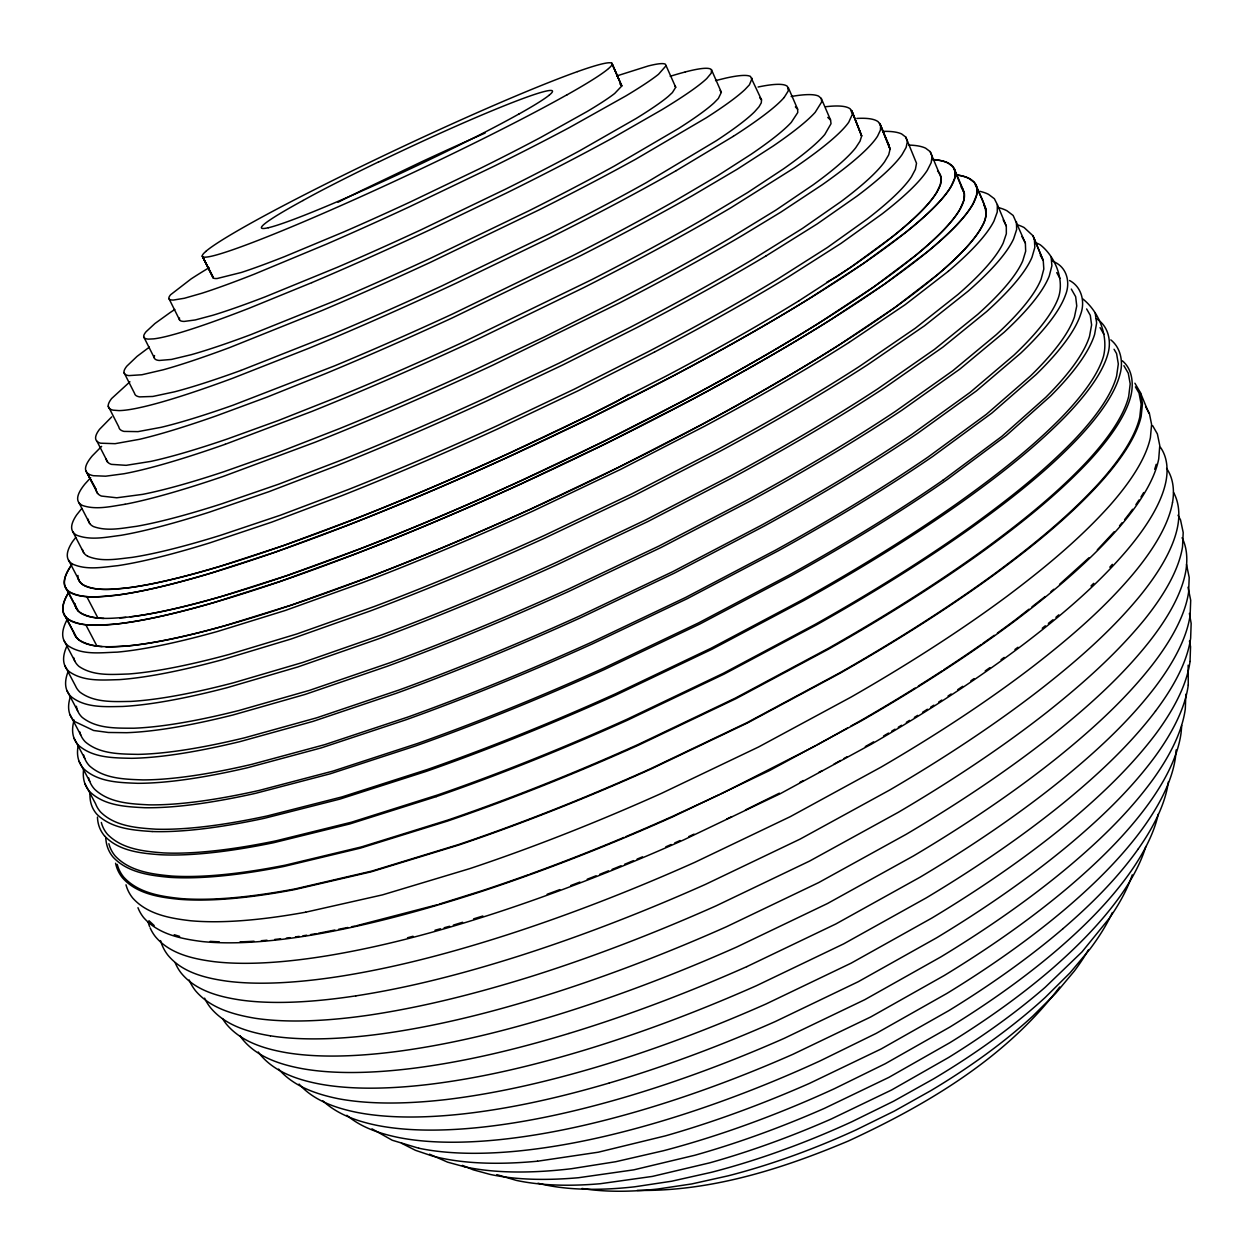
<?xml version="1.0" encoding="UTF-8"?>
<svg xmlns="http://www.w3.org/2000/svg" width="1254" height="1254" viewBox="0 0 1254 1254"><rect width="100%" height="100%" fill="white"/><g stroke="black" fill="none" stroke-linecap="round" stroke-linejoin="round"><path stroke-width="1.5" d="M979.97 191.36A523.608 84.143 -25.2 0 1 988.513 194.339L994.375 198.743L997.353 204.637L997.259 212.051L994.014 220.97A522.699 83.861 -25.2 0 1 948.243 271.35M955.814 174.87A512.118 78.14 -25.2 0 1 968.887 178.413L974.358 182.504C979.797 196.141 991.726 211.001 982.399 225.595A510.237 81.792 -25.2 0 1 937.208 274.892L895.09 307.387L840.29 344.192A509.641 81.604 -25.2 0 1 699.246 425.874L617.767 467.742L532.919 508.058A509.547 81.573 -25.2 0 1 366.623 577.984L291.602 605.024L225.72 625.48A510.002 81.729 -25.2 0 1 127.516 645.904C111.434 646.672 93.611 648.898 79.221 640.042A510.817 81.98 -25.2 0 1 74.942 634.885L64.189 614.397M1190.03 661.469L1190.548 646.719L1189.45 641.029M976.991 188.037L976.615 195.044L973.151 203.54A511.24 77.873 -25.2 0 1 927.364 251.788L884.932 283.827L829.803 320.256A510.644 77.701 -25.2 0 1 688.164 401.499L606.419 443.32L521.382 483.715A510.566 77.67 -25.2 0 1 354.851 554.143L279.83 581.574L214.011 602.5A511.005 77.811 -25.2 0 1 116.12 624.006C100.273 624.978 82.748 627.611 68.343 619.257M932.145 159.556A499.17 72.105 -25.2 0 1 947.961 163.004L953.009 166.782L964.326 193.492L963.793 200.389L960.25 208.713A497.352 75.71 -25.2 0 1 915.154 255.8L873.724 286.962L820.1 322.325M715.548 80.617L725.8 78.093A352.421 30.551 -25.2 0 1 750.472 76.431L761.523 99.85L761.288 102.844L758.983 106.809L754.61 111.747A351.308 33.294 -25.2 0 1 716.347 140.699L646.265 182.645A351.042 33.247 -25.2 0 1 550.772 233.244L441.674 286.006A350.995 33.231 -25.2 0 1 333.548 333.846L240.909 370.432M1188.275 685.045L1188.149 665.2M1181.738 725.486L1181.08 732.916A473.604 162.252 -25.2 0 1 1149.04 803.14C1126.123 834.819 1097.846 862.203 1068.142 887.456A473.103 161.907 -25.2 0 1 944.168 975.549L870.762 1016.931L793.061 1054.238A473.04 161.86 -25.2 0 1 637.016 1111.514C591.982 1124.524 546.054 1134.823 499.39 1139.682A473.401 162.111 -25.2 0 1 397.299 1137.253C379.319 1133.397 361.074 1127.393 346.872 1115.276M1176.142 749.923L1175.468 757.244A457.553 159.963 -25.2 0 1 1137.112 835.838C1116.342 862.58 1091.905 886.233 1066.214 908.209A457.663 159.822 -25.2 0 1 946.848 993.466L876.217 1033.374L820.382 1060.759A457.083 159.619 -25.2 0 1 651.139 1124.227C607.626 1136.72 563.203 1146.501 518.106 1151.031A457.945 160.01 -25.2 0 1 418.82 1148.225M955.282 171.955L954.607 178.57L950.94 186.627A498.34 71.87 -25.2 0 1 905.278 232.68L863.536 263.387L809.598 298.405A497.775 71.697 -25.2 0 1 671.595 376.702L592.17 417.159L509.626 456.331A497.697 71.682 -25.2 0 1 348.095 525.081L275.316 552.121L211.44 572.968A498.12 71.807 -25.2 0 1 116.308 595.18C100.916 596.434 84.065 599.428 69.738 592.029A498.904 72.027 -25.2 0 1 70.005 567.372L72.199 564.425M752.134 78.281L749.406 84.849L744.923 89.583A352.013 30.488 -25.2 0 1 706.237 117.813L635.731 159.195A351.731 30.441 -25.2 0 1 539.847 209.512L430.467 262.29A351.684 30.425 -25.2 0 1 322.2 310.443L229.592 347.593A351.904 30.472 -25.2 0 1 163.286 369.773L141.89 374.758L128.896 375.604A352.28 30.535 -25.2 0 1 126.873 366.105L137.031 356.402L149.367 347.123M1172.521 502.478C1174.512 490.941 1173.446 478.244 1166.596 468.416M685.28 71.948A317.748 24.908 -25.2 0 1 711.504 69.816L721.363 92.31L718.37 98.47L714.075 102.859A317.779 27.478 -25.2 0 1 678.414 128.582L614.664 165.873A317.56 27.447 -25.2 0 1 528.733 210.891L431.11 257.979A317.513 27.447 -25.2 0 1 334.426 301.023L251.302 334.457A317.701 27.463 -25.2 0 1 191.172 354.71L171.484 359.428L159.289 360.462A317.999 27.525 -25.2 0 1 154.555 355.572M616.796 75.914L648.224 65.976A278.968 19.531 -25.2 0 1 665.466 64.299L675.702 87.278L672.395 92.577L668.319 96.354A278.169 21.757 -25.2 0 1 636.076 118.519L579.975 150.59A277.996 21.726 -25.2 0 1 505.284 189.276L420.921 229.858A277.965 21.726 -25.2 0 1 337.404 267.259L265.315 296.79A278.106 21.741 -25.2 0 1 212.694 315.303L195.232 319.958L184.244 321.416A278.341 21.773 -25.2 0 1 179.526 318.014M666.125 65.663L658.522 74.268A278.717 19.5 -25.2 0 1 625.934 95.884L569.488 127.516A278.545 19.484 -25.2 0 1 494.515 165.983L409.917 206.581A278.513 19.468 -25.2 0 1 326.306 244.216L254.248 274.187A278.654 19.5 -25.2 0 1 201.769 293.279L184.432 298.248L173.569 300.035A278.89 19.531 -25.2 0 1 170.638 294.721L191.125 278.905A279.14 19.562 -25.2 0 1 209.105 267.698M1138.146 849.099C1116.938 878.913 1090.714 904.777 1063.063 928.603M75.804 537.37L72.622 541.509A484.405 65.976 -25.2 0 0 72.513 564.049C86.73 570.445 102.875 567.169 117.766 565.664A483.668 65.772 -25.2 0 0 209.904 542.841L271.648 522.166L341.95 495.628A483.276 65.663 -25.2 0 0 497.932 428.821L577.686 390.982L654.525 352.029M1155.498 711.159C1129.666 745.142 1098.175 774.361 1065.32 801.431A522.056 163.819 -25.2 0 1 926.22 897.895L843.738 943.839L756.538 985.66A521.962 163.757 -25.2 0 1 582.201 1050.821C532.511 1065.712 481.849 1077.876 430.326 1084.24A522.416 164.039 -25.2 0 1 320.068 1084.099C298.138 1079.945 275.049 1072.389 260.268 1054.677A523.216 164.556 -25.1 0 1 258.261 1052.012M784.158 97.483L788.343 90.79L787.496 86.495A380.401 36.147 -25.2 0 0 758.106 87.012M81.776 508.466L76.682 514.877A468.181 59.926 -25.2 0 0 76.792 535.254C90.837 540.646 106.245 537.135 120.65 535.364A467.507 59.753 -25.2 0 0 209.481 512.118L268.873 491.709L336.464 465.798A467.131 59.659 -25.2 0 0 486.317 401.202L562.999 364.851L636.954 327.545A467.209 59.675 -25.2 0 0 766.21 255.8M1059.693 986.992C1006.257 1057.702 927.709 1104.335 848.441 1140.968C781.618 1169.136 710.422 1191.676 637.157 1190.391M1109.806 567.184L1112.376 564.363M1097.313 549.879L1114.257 531.696M90.68 477.696L85.006 483.934A449.136 53.797 -25.2 0 0 82.78 505.581C96.464 510.143 111.245 506.318 125.086 504.28M1091.011 585.963L1093.739 583.329M1089.036 557.716L1059.536 584.348M111.731 416.877L99.505 429.354A407.064 42.04 -25.2 0 0 100.618 443.195L115.086 443.681L139.445 439.323A406.562 41.931 -25.2 0 0 216.237 415.889L267.118 397.079L324.739 373.943A406.28 41.868 -25.2 0 0 452.239 317.936L580.806 255.581A406.327 41.884 -25.2 0 0 692.459 195.64L737.289 169.18L772.981 146.154A406.704 41.962 -25.2 0 0 815.225 112.28L821.683 101.935L821.292 98.47L818.611 96.135A407.252 42.072 -25.2 0 0 791.18 96.511M101.621 446.377L92.341 455.798A428.476 47.793 -25.2 0 0 93.423 475.705L105.665 476.191L123.88 473.761A428.022 47.683 -25.2 0 0 225.234 444.277M1055.931 617.313L1058.768 614.852M1050.93 591.7L1053.799 589.255M948.243 271.35L905.216 304.644L849.099 342.42M129.93 381.796L111.653 398.506A381.435 36.225 -25.2 0 0 113.205 410.168L118.958 410.607A366.497 34.83 -25.2 0 0 137.329 408.161L143.364 406.829A379.915 36.052 -25.2 0 0 233.025 378.128L308.923 348.251A379.711 36.005 -25.2 0 0 456.456 283.043L546.321 239.561A379.743 36.021 -25.2 0 0 676.267 170.607M1042.262 628.238L1045.319 625.809M1048.375 623.395L1052.968 619.758M1028.97 609.193L1015.724 619.554A568.125 144.555 -25.2 0 1 997.4 633.035M1031.917 606.889L1045.162 596.528M891.813 237.194L851.215 266.961L798.939 300.803M943.102 480.141L1001.758 436.455L1045.773 397.314A559.974 116.606 -25.2 0 0 1089.538 336.276L1091.607 324.958L1090.29 315.318L1086.622 308.939M733.292 136.341L676.282 170.607M766.21 255.8L817.232 223.902L857.109 196.032A467.695 59.8 -25.2 0 0 902.081 154.587L906.125 147.439L907.363 141.624L905.827 137.141L901.689 133.974A468.432 59.988 -25.2 0 0 882.785 131.372M628.975 394.414L615.98 401.938A476.097 68.656 -25.2 0 1 77.967 577.875M833.91 764.172L840.525 760.473M843.817 758.607L847.124 756.758M865.291 746.569L870.245 743.794A564.645 147.941 -25.2 0 0 873.583 741.851M826.778 282.26L836.92 276.585A476.097 68.656 -25.2 0 0 937.537 171.14M817.42 744.782L847.39 728.041M850.714 726.176L860.699 720.611A568.125 144.555 -25.2 0 0 915.106 688.038M799.942 782.339L803.375 780.537M818.799 772.417L822.232 770.614M815.758 745.707L721.269 793.798M745.472 809.927L779.377 793.171M719.545 794.597L672.724 816.26A568.015 144.492 -25.2 0 1 625.73 836.669M688.869 836.528L694.042 834.145M726.74 819.019L731.897 816.62M746.757 966.662L835.822 923.979L920.107 877.173A531.43 162.91 -25.2 0 0 1062.201 779.283C1095.698 751.961 1127.832 722.492 1154.307 688.18A532.041 163.286 -25.2 0 0 1190.14 614.993L1190.704 600.305L1188.024 587.201M485.11 133.065L479.843 135.369A229.78 16.083 -25.2 0 0 421.344 161.907L362.641 189.997A229.748 16.083 -25.2 0 0 338.016 202.239M311.791 282.636L249.358 308.155A317.403 24.845 -25.2 0 1 174.588 334.254L169.447 335.649A306.133 23.998 -25.2 0 1 153.646 338.862L148.552 339.113A318.641 24.97 -25.2 0 1 146.06 331.746L154.963 323.501L170.121 312.575A318.971 25.017 -25.2 0 1 174.808 309.472M225.203 444.292L311.838 411.437A427.755 47.621 -25.2 0 0 480.893 337.639L583.674 287.652A427.818 47.636 -25.2 0 0 730.988 207.694L794.472 167.77A428.147 47.715 -25.2 0 0 848.754 122.218L852.391 114.239L850.337 108.988A428.633 47.824 -25.2 0 0 825.806 106.715M436.251 796.651L349.819 823.941L273.842 842.672A570.256 127.673 -25.2 0 1 160.622 854.742C141.059 853.347 118.754 851.137 104.584 835.963M439.088 904.165L481.74 890.81A568.015 144.492 -25.2 0 0 528.012 874.837M453.337 925.123L462.569 922.27M473.636 918.853L482.853 916M568.908 1033.468C518.357 1048.767 466.849 1061.37 414.4 1068.142A531.806 163.145 -25.2 0 1 302.763 1068.753C280.818 1064.74 257.572 1057.42 242.821 1039.629A532.652 163.663 -25.1 0 1 239.922 1035.616M609.272 1083.017C561.651 1096.999 513.105 1108.254 463.745 1113.85A500.315 164.274 -25.2 0 1 356.998 1112.408C335.853 1108.113 313.798 1100.667 299.063 1084.067M437.238 904.745L357.108 925.562M407.534 937.757L413.021 936.252M434.997 930.249L440.499 928.759M444.151 927.756L449.653 926.251M685.295 71.948L680.608 73.218A305.443 23.889 -25.2 0 0 670.2 76.29M305.694 912.191L382.486 894.87L469.607 868.677A571.009 140.918 -25.2 0 0 661.626 793.296L758.639 746.945L850.855 697.208A571.119 140.965 -25.2 0 0 1007.119 596.214C1043.438 568.908 1078.738 539.91 1109.241 506.114A571.871 141.341 -25.2 0 0 1150.404 437.583L1151.595 424.479L1149.322 413.099L1145.592 406.672M318.359 933.289L334.943 930.013M338.627 929.292L347.844 927.474M351.528 926.753L355.211 926.016M355.885 995.864C410.795 987.384 464.67 973.198 517.604 956.457A558.673 154.775 -25.2 0 0 705.563 884.336L800.115 839.098L889.776 789.989A558.782 154.838 -25.2 0 0 1041.149 688.791C1076.528 661.077 1110.715 631.342 1139.4 596.606A559.456 155.214 -25.2 0 0 1177.992 524.564C1179.779 513.732 1178.885 502.211 1173.572 492.446M537.48 1161.22L598.252 1152.207L665.435 1135.858A440.656 156.907 -25.2 0 0 809.535 1083.362L881.092 1048.987L948.698 1010.708A440.718 156.954 -25.2 0 0 1063.063 928.603M75.146 603.911A497.916 75.867 -25.2 0 0 80.632 612.877C94.943 620.793 112.092 618.175 127.689 617.14A497.133 75.632 -25.2 0 0 223.134 595.963L287.072 575.57L359.851 548.923A496.709 75.506 -25.2 0 0 521.162 480.658L603.503 441.549L682.678 401.061A496.803 75.538 -25.2 0 0 820.1 322.325M152.142 831.527C132.893 830.242 111.261 828.581 96.824 814.191A569.379 123.237 -25.2 0 1 90.069 792.512M270.394 1035.835C248.558 1032.167 225.124 1025.443 210.5 1007.667A548.374 160.465 -25.1 0 1 204.606 998.153M418.82 1148.241L392.251 1140.247L371.968 1128.835M465.03 1166.91L447.647 1162.176L429.526 1154.197M174.196 934.7L179.651 936.393M87.686 556.243C101.715 562.168 117.406 558.971 131.999 557.403A466.582 63.39 -25.2 0 0 221.112 535.129L280.567 515.159L348.142 489.609A466.206 63.296 -25.2 0 0 497.807 425.451L574.301 389.163L648.036 351.825A466.284 63.311 -25.2 0 0 776.743 279.673L827.468 247.446L867.063 219.152A466.77 63.437 -25.2 0 0 911.486 176.736L915.404 169.337L916.517 163.255L905.827 137.141M496.803 1174.622L516.272 1180.375A379.492 142.972 -25.2 0 0 600.227 1183.729L652.393 1176.409L709.623 1162.866A379.241 142.784 -25.2 0 0 831.371 1118.944L891.61 1089.977L948.541 1057.53A379.288 142.815 -25.2 0 0 1045.225 987.259L1081.998 951.911L1109.586 917.944A379.617 143.066 -25.2 0 0 1132.252 874.853M462.397 1165.358L473.197 1169.81L489.938 1174.371A402.142 148.787 -25.2 0 0 578.455 1177.725L633.787 1169.841L694.669 1155.295A401.86 148.583 -25.2 0 0 824.521 1108.317L888.851 1077.39L949.67 1042.811A401.907 148.615 -25.2 0 0 1052.733 968.166C1077.876 946.159 1101.608 922.301 1120.998 894.995A402.268 148.881 -25.2 0 0 1145.827 846.497M401.499 1143.225L415.45 1150.31L432.081 1155.922A440.436 156.954 -25.2 0 0 537.511 1161.204M891.813 237.194A482.931 69.581 -25.2 0 0 936.644 192.411L940.39 184.542L941.221 178.052L930.202 151.64L925.609 148.176A484.671 66.039 -25.2 0 0 909.025 145.088M1069.568 280.504C1081.873 286.994 1085.306 302.151 1080.556 314.55A561.071 112.452 -25.2 0 1 1036.165 374.46L991.804 413.115L932.804 456.409A560.366 112.17 -25.2 0 1 777.841 551.023L687.192 598.691L592.327 643.898A560.256 112.123 -25.2 0 1 405.638 719.906L321.369 747.854L247.461 767.746A560.789 112.343 -25.2 0 1 137.626 783.311C119.177 782.606 98.314 782.151 83.893 768.968A561.776 112.735 -25.2 0 1 78.156 745.754M1082.735 298.86C1098.88 311.729 1108.458 335.57 1103.583 355.995A564.269 121.936 -25.2 0 1 1060.273 418.711C1028.923 450.296 993.56 477.508 957.382 503.293A563.548 121.622 -25.2 0 1 802.121 599.945L711.018 648.255L615.51 693.791A563.438 121.591 -25.2 0 1 427.222 769.533L342.06 796.886L267.259 815.931A563.986 121.826 -25.2 0 1 155.778 829.176C136.623 827.938 115.117 826.339 100.665 812.106A564.99 122.249 -25.2 0 1 95.602 803.798L85.006 783.844M1096.309 318.673C1108.536 325.962 1111.749 341.527 1107.721 354.443A568.642 122.923 -25.2 0 1 1064.285 417.613C1032.732 449.465 997.102 476.896 960.674 502.885A567.921 122.61 -25.2 0 1 804.065 600.415L712.131 649.18L615.745 695.139A567.811 122.563 -25.2 0 1 425.749 771.555L339.834 799.127L264.422 818.282A568.36 122.798 -25.2 0 1 152.142 831.527M322.858 1100.808C337.608 1114.555 357.296 1121.28 376.702 1125.308A487.508 163.522 -25.2 0 0 481.285 1127.252C529.36 1122.048 576.668 1111.248 623.05 1097.767A487.116 163.255 -25.2 0 0 784.346 1038.281L864.743 999.704L940.735 956.99A487.195 163.302 -25.2 0 0 1068.957 866.373C1099.57 840.556 1128.741 812.561 1152.457 780.145A487.712 163.647 -25.2 0 0 1185.296 708.871L1185.861 694.199M1122.361 360.807C1132.378 369.099 1133.71 383.505 1130.967 395.48A572.2 132.61 -25.2 0 1 1088.629 461.55C1057.498 494.499 1021.932 522.808 985.44 549.55A571.448 132.266 -25.2 0 1 828.424 649.211L735.973 698.666L638.897 745.001A571.338 132.203 -25.2 0 1 447.129 821.198L360.259 848.174L283.89 866.467A571.902 132.469 -25.2 0 1 169.87 877.361C149.9 875.496 127.642 872.643 113.173 857.219A572.937 132.94 -25.2 0 1 105.775 837.641M827.765 117.406L830.54 119.976L831.026 123.676L824.803 134.476A405.904 45.175 -25.2 0 1 783.029 169.196L747.603 192.567L703.024 219.325A405.528 45.097 -25.2 0 1 591.825 279.595L463.604 341.95A405.481 45.081 -25.2 0 1 336.276 397.565L278.639 420.403L227.711 438.853A405.747 45.144 -25.2 0 1 150.684 461.425L126.137 465.328L111.465 464.372A406.265 45.254 -25.2 0 1 106.229 458.995M148.944 920.687L154.179 925.546M278.623 1069.082C293.655 1086.481 316.259 1094.178 338.141 1098.676A512.275 164.54 -25.2 0 0 446.769 1099.492C497.274 1093.363 546.916 1081.685 595.666 1067.358A511.82 164.243 -25.2 0 0 766.084 1003.952L851.215 963.119L931.753 918.116A511.914 164.305 -25.2 0 0 1067.515 823.329C1099.617 796.494 1130.309 767.605 1155.624 734.139A512.51 164.682 -25.2 0 0 1190.03 661.469M1110.809 339.881C1121.154 348.11 1123.474 362.672 1119.822 374.836A570.523 127.798 -25.2 0 1 1076.904 439.511C1045.664 472.053 1009.956 499.907 973.433 526.225A569.818 127.469 -25.2 0 1 816.448 624.915L724.201 674.056L627.345 720.266A569.708 127.422 -25.2 0 1 436.251 796.635M795.365 106.903L797.638 109.208L797.748 112.546L791.243 122.422A380.37 39.203 -25.2 0 1 750.989 154.352L717.476 175.873L675.577 200.53A380.04 39.125 -25.2 0 1 571.73 256.192L452.537 314.002A379.993 39.125 -25.2 0 1 334.269 365.98L233.228 405.136A380.244 39.172 -25.2 0 1 161.139 427.316L138.003 431.627L124.021 431.407A380.683 39.266 -25.2 0 1 118.864 427.034L108.252 406.218M759.783 97.812L761.523 99.85M76.4 706.268A541.211 99.944 -25.2 0 0 82.262 717.429C96.683 728.887 116.34 728.119 133.786 728.213A540.286 99.599 -25.2 0 0 238.903 710.516L309.534 690.343L390.025 662.723A539.784 99.411 -25.2 0 0 568.391 589.129L659.181 545.929L746.114 500.644A539.878 99.458 -25.2 0 0 895.45 411.359L952.789 370.745L996.303 334.646A540.552 99.693 -25.2 0 0 1041.118 279.125L1043.814 269.046L1043.25 260.55L1032.967 235.752L1024.173 227.585A542.183 95.884 -25.2 0 0 1016.555 224.529M1134.901 383.207L1140.356 392.549L1148.883 413.287M720.125 90.539L721.363 92.31M1160.405 447.255C1167.223 456.832 1168.164 469.341 1166.095 480.627A567.357 148.865 -25.2 0 1 1126.17 551.18C1096.592 585.649 1061.683 615.103 1025.725 642.675A566.651 148.505 -25.2 0 1 871.326 744.202L780.051 793.813L683.885 839.804A566.557 148.442 -25.2 0 1 493.151 913.805C439.652 931.126 385.229 946.002 329.724 955.36A567.09 148.724 -25.2 0 1 214.371 961.693C193.241 958.949 169.917 953.918 155.527 936.816A568.046 149.226 -25.2 0 1 150.166 927.897M1123.898 365.682L1128.271 373.19L1130.199 383.896L1128.694 396.327A569.802 132.031 -25.2 0 1 1086.419 462.115C1055.398 494.922 1019.957 523.106 983.622 549.738A569.065 131.686 -25.2 0 1 827.342 648.898L735.33 698.102L638.741 744.218A568.955 131.639 -25.2 0 1 447.913 820.038L361.465 846.905L285.426 865.135A569.504 131.889 -25.2 0 1 171.861 876.044C151.922 874.21 129.758 871.389 115.274 856.074A570.523 132.36 -25.2 0 1 108.879 843.676M1114.054 349.255L1116.577 353.581L1118.317 363.958L1116.624 376.012A567.529 127.093 -25.2 0 1 1073.816 440.326C1042.607 472.539 1007.181 500.268 970.894 526.492A566.808 126.764 -25.2 0 1 814.959 624.492L723.307 673.304L627.157 719.185A566.698 126.717 -25.2 0 1 437.411 795.036L351.528 822.185L276.037 840.823A567.247 126.952 -25.2 0 1 163.412 852.908C143.865 851.372 121.999 849.162 107.546 834.365A568.266 127.406 -25.2 0 1 101.339 822.467M1135.419 386.875L1139.04 393.082L1141.14 404.133L1139.808 416.892A571.072 136.749 -25.2 0 1 1098.081 484.091C1067.311 517.4 1031.917 546.007 995.582 573A570.335 136.388 -25.2 0 1 839.239 673.116L747.071 722.617L650.23 768.859A570.225 136.341 -25.2 0 1 458.713 844.506L371.874 871.06L295.427 888.835A570.789 136.608 -25.2 0 1 181.078 898.569C160.778 896.453 138.332 893.036 123.817 877.236A571.808 137.094 -25.2 0 1 117.249 864.382M1100.056 327.623L1103.912 334.285M1152.63 425.639L1157.379 433.931L1159.778 445.593L1158.712 458.98A570.288 145.307 -25.2 0 1 1118.192 528.577C1088.049 562.685 1052.952 591.966 1016.822 619.476A569.535 144.931 -25.2 0 1 861.373 720.831L769.517 770.567L672.834 816.777A569.426 144.868 -25.2 0 1 481.285 891.531C427.598 908.993 373.065 924.167 317.45 934.105A569.99 145.15 -25.2 0 1 202.16 941.535C181.234 938.854 158.365 934.324 143.755 917.724A571.009 145.668 -25.2 0 1 137.971 907.708M1071.324 289.078L1075.666 296.696L1076.747 305.96L1074.474 316.87A554.613 111.12 -25.2 0 1 1030.286 376.153L986.365 414.337L928.023 457.083A553.923 110.838 -25.2 0 1 775.035 550.443L685.609 597.468L592.029 642.032A553.813 110.791 -25.2 0 1 407.863 717.053L324.676 744.672L251.662 764.376A554.331 111.01 -25.2 0 1 143.003 779.91C124.679 779.251 104.004 778.859 89.567 765.928A555.303 111.387 -25.2 0 1 83.72 755.08M79.723 731.756A548.829 105.728 -25.2 0 0 85.429 741.976C99.85 754.203 120.039 753.999 137.924 754.375A547.888 105.367 -25.2 0 0 244.906 737.728L316.807 717.774L398.741 690.108A547.371 105.164 -25.2 0 0 580.226 615.714L672.52 571.777L760.802 525.567A547.465 105.211 -25.2 0 0 912.144 434.15L970.047 392.424L1013.812 355.258A548.155 105.461 -25.2 0 0 1058.345 297.809C1064.74 279.611 1054.912 256.255 1040.318 244.843A550.255 101.731 -25.2 0 0 1035.788 242.727M1056.746 272.62L1059.991 278.435M85.899 470.908L96.166 489.656A428.946 51.32 -25.2 0 0 101.464 496.067L116.763 497.791L142.548 494.374A428.382 51.179 -25.2 0 0 224.011 471.676L278.075 452.584L339.348 428.68A428.069 51.116 -25.2 0 0 474.858 369.852L544.189 336.997L611.184 303.39A428.131 51.116 -25.2 0 0 728.903 238.856L775.818 210.155L812.858 185.043A428.539 51.226 -25.2 0 0 855.792 147.659L860.025 141.2L861.67 135.949L851.623 110.446L861.67 135.949L852.328 112.186M1040.24 255.032L1043.25 260.55L1032.967 235.752M96.166 489.656L86.855 472.523L97.608 493.402M1178.008 515.206L1180.531 519.908L1183.196 532.542L1182.522 546.854A554.456 157.941 -25.2 0 1 1144.604 619.413C1116.279 654.071 1082.61 683.822 1047.686 711.645A553.766 157.549 -25.2 0 1 898.225 812.357L809.629 861.059L716.159 905.811A553.657 157.487 -25.2 0 1 530.176 976.788C477.633 993.09 424.213 1006.852 369.758 1015.05A554.19 157.785 -25.2 0 1 255.33 1018.295C233.573 1014.627 210.421 1008.279 195.561 990.801A555.146 158.333 -25.1 0 1 189.166 979.97M64.926 665.827L75.632 686.173A532.37 94.034 -25.2 0 0 80.131 692.286C94.552 702.914 113.644 701.629 130.635 701.425A531.492 93.721 -25.2 0 0 233.667 682.74L302.872 662.41L381.749 634.9A531.006 93.548 -25.2 0 0 556.557 562.309L645.606 519.971L730.957 475.705A531.1 93.58 -25.2 0 0 877.925 388.74L934.575 349.317L977.728 314.362A531.743 93.815 -25.2 0 0 1022.762 260.832L1025.678 251.192L1025.364 243.088L1013.154 215.469L1006.915 210.735A533.734 90.1 -25.2 0 0 997.949 207.474M74.111 738.34L84.755 758.451M79.112 761.366L89.739 781.399M66.964 690.593L77.67 710.861M70.052 714.749L80.726 734.938M63.97 640.433L74.707 660.858M1021.932 236.536L1025.364 243.088M65.866 617.219L76.698 637.863M68.531 560.162L79.3 580.806M86.777 596.653L97.937 618.05M85.805 624.774L96.966 646.108M67.324 590.211L78.156 610.933M65.678 587.656L76.431 608.221M72.889 531.868L83.657 552.591M78.924 502.682L89.692 523.498M612.14 63.797L621.749 86.024L611.874 63.311L621.749 86.024L614.695 93.454A229.341 16.02 -25.2 0 1 587.17 111.496L540.678 137.438A229.231 16.004 -25.2 0 1 479.671 168.679L411.202 201.533A229.216 16.004 -25.2 0 1 343.471 232.053L284.705 256.553A229.294 16.02 -25.2 0 1 241.285 272.479L217.224 278.498A229.466 16.036 -25.2 0 1 212.741 276.491L202.521 256.584L212.976 277.745M202.286 256.082L212.741 276.491M96.966 441.251L107.703 462.209M124.036 372.61L134.617 393.505A351.59 33.356 -25.2 0 0 139.68 396.891L152.847 396.452L174.384 391.859A351.198 33.278 -25.2 0 0 240.909 370.432M143.818 337.028L154.383 358.017M1003.216 219.873L1006.304 226.065L1006.335 233.761L1003.216 242.978A521.664 87.843 -25.2 0 1 958.04 294.424L915.357 328.187L859.554 366.34A521.037 87.639 -25.2 0 1 715.344 450.766L631.797 493.888L544.738 535.286A520.959 87.608 -25.2 0 1 373.927 606.638L296.885 633.96L229.247 654.4A521.413 87.764 -25.2 0 1 128.519 673.994C111.982 674.48 93.501 676.267 79.08 666.485A522.275 88.046 -25.2 0 1 73.641 657.551M169.055 298.797L179.557 319.864M674.966 85.758L675.702 87.278M983.92 205.154L985.989 209.512M88.282 519.203A449.183 57.433 -25.2 0 0 93.627 526.633C107.421 531.539 122.359 528.153 136.404 526.335A448.54 57.276 -25.2 0 0 221.88 503.763L278.764 484.154L343.345 459.34A448.195 57.182 -25.2 0 0 486.27 397.69L559.362 363.033L629.9 327.482A448.274 57.198 -25.2 0 0 753.435 258.998L802.388 228.479L840.807 201.737A448.728 57.323 -25.2 0 0 884.603 161.782L888.694 154.853L890.074 149.179L880.606 125.29L878.192 121.779A449.34 53.844 -25.2 0 0 856.843 118.44M1182.083 537.731C1186.942 547.465 1187.585 558.735 1186.08 569.347A547.732 160.089 -25.2 0 1 1148.805 642.299C1121.186 677.003 1087.908 706.723 1053.376 734.374A547.089 159.713 -25.2 0 1 906.062 834.38L818.752 882.55L726.552 926.706A546.979 159.65 -25.2 0 1 542.888 996.413C490.925 1012.48 438.022 1025.897 384.116 1033.515A547.481 159.932 -25.2 0 1 270.409 1035.82M961.943 188.037L964.326 193.492M788.327 87.655L797.638 109.208M821.292 98.47L830.54 119.976M954.278 168.71L963.26 190.075M997.353 204.637L1006.304 226.065M975.8 184.557L984.719 205.875A503.042 80.726 -25.2 0 1 634.273 459.528A503.042 80.726 -25.2 0 1 105.838 646.782M711.535 69.816L711.237 73.171L706.77 78.516A317.481 24.861 -25.2 0 1 661.72 109.819L613.551 137.454A317.293 24.829 -25.2 0 1 506.02 193.241L432.442 228.651A317.262 24.829 -25.2 0 1 311.791 282.636M930.202 151.64L932.114 156.468L931.158 162.691L927.302 170.293A483.887 65.835 -25.2 0 1 881.891 214.073L840.995 243.401L788.421 276.899A483.354 65.694 -25.2 0 1 654.525 352.029M1140.356 392.549L1142.488 403.616L1141.156 416.406A572.106 137.015 -25.2 0 1 1099.382 483.762C1068.69 517.291 1033.139 545.945 996.664 572.906A571.416 136.67 -25.2 0 1 839.866 673.335L747.462 722.962L650.309 769.36A571.291 136.623 -25.2 0 1 458.227 845.212L371.153 871.828L294.502 889.635A571.84 136.874 -25.2 0 1 179.886 899.353C159.634 897.409 136.796 894.008 122.563 877.925A572.827 137.344 -25.2 0 1 115.587 863.238M1186.503 564.488L1189.2 577.467L1188.62 592.06A540.396 161.907 -25.2 0 1 1152.05 665.231C1124.995 699.779 1092.25 729.405 1058.235 756.93A539.753 161.531 -25.2 0 1 913.367 855.996L827.483 903.523L736.756 947.005A539.675 161.484 -25.2 0 1 555.804 1015.317C504.5 1031.023 452.224 1044.018 399.007 1051.213A540.145 161.766 -25.2 0 1 286.225 1052.655C264.296 1048.814 240.94 1041.76 226.237 1023.954A541.023 162.283 -25.1 0 1 222.522 1018.577M1189.388 613.378L1191.159 623.379L1190.642 638.129A522.636 164.196 -25.2 0 1 1155.483 711.159M1034.393 239.248L1034.832 247.446L1032.011 257.227A541.242 95.555 -25.2 0 1 986.553 311.65L942.726 347.264L885.042 387.486A540.615 95.335 -25.2 0 1 735.048 476.316L647.863 521.539L556.854 564.833A540.521 95.288 -25.2 0 1 378.238 638.944L297.747 666.987L227.178 687.662A540.991 95.461 -25.2 0 1 122.406 706.472C105.305 706.723 85.648 708.102 71.4 696.879A541.869 95.774 -25.2 0 1 68.359 670.953M1095.244 313.265L1096.639 322.968L1094.632 334.348A565.382 117.782 -25.2 0 1 1050.695 395.935L1006.335 435.452L947.115 479.608A564.645 117.468 -25.2 0 1 791.18 575.79L699.795 624.053L604.067 669.683A564.551 117.437 -25.2 0 1 415.513 745.973L330.351 773.765L255.612 793.312A565.099 117.657 -25.2 0 1 144.476 807.717C125.619 806.73 104.348 805.679 89.912 791.854A566.103 118.08 -25.2 0 1 83.626 769.329M880.606 125.29L880.449 130.055L877.596 136.106A448.321 53.656 -25.2 0 1 822.138 184.824L780.756 212.192L742.885 235.172A448.869 53.656 -25.2 0 1 618.818 303.28L493.214 364.977A447.897 53.546 -25.2 0 1 314.942 442.301L223.682 476.254A448.603 53.671 -25.2 0 1 125.102 504.265M1051.181 257.195L1051.887 265.77L1049.269 275.974A549.236 101.355 -25.2 0 1 1004.109 332.294L960.015 368.989L901.783 410.309A548.547 101.104 -25.2 0 1 749.782 501.255L661.219 547.418L568.705 591.433A548.453 101.057 -25.2 0 1 386.984 666.376L305.035 694.45L233.213 714.921A548.97 101.26 -25.2 0 1 126.56 732.697L108.33 732.477L93.611 730.486L74.597 721.505A549.91 101.605 -25.2 0 1 70.177 697.381M1016.461 221.723L1016.649 229.529L1013.608 238.887A532.793 89.771 -25.2 0 1 967.947 291.304L924.48 325.805L867.502 364.836A532.151 89.551 -25.2 0 1 719.906 451.33L634.289 495.549L545.02 537.982A532.057 89.52 -25.2 0 1 369.977 611.074L291.1 639.007L221.942 659.839A532.542 89.692 -25.2 0 1 119.255 679.637C102.514 680.044 83.704 681.815 69.252 671.658A533.436 89.99 -25.2 0 1 67.042 645.763M68.343 619.257A511.82 78.061 -25.2 0 1 68.688 592.531M102.107 646.594A503.042 80.726 -25.2 0 1 73.751 632.204M956.896 174.902A504.045 76.855 -25.2 0 1 551.885 469.592A504.045 76.855 -25.2 0 1 68.547 592.625M961.128 187.034A490.345 74.707 -25.2 0 1 656.924 414.572A490.345 74.707 -25.2 0 1 130.259 616.89M125.964 617.376A490.345 74.707 -25.2 0 1 119.851 617.94M103.863 618.41A490.345 74.707 -25.2 0 1 74.974 604.303M933.039 159.509A491.317 70.914 -25.2 0 1 542.214 441.204A491.317 70.914 -25.2 0 1 70.851 565.977M305.694 912.191A571.573 141.2 -25.2 0 1 190.639 920.749C170.011 918.336 147.314 914.338 132.767 898.099A572.608 141.702 -25.2 0 1 125.996 884.791M746.757 966.662A531.335 162.863 -25.2 0 1 568.908 1033.468M355.901 995.848A559.19 155.057 -25.2 0 1 240.956 1000.081C219.403 996.867 195.938 990.895 181.422 973.37A560.13 155.59 -25.2 0 1 175.184 962.68M1168.383 781.869A441.142 157.252 -25.2 0 1 1138.146 849.099M680.123 840.525A564.535 147.878 -25.2 0 1 674.746 842.907M671.156 844.491A564.535 147.878 -25.2 0 1 665.78 846.842M642.471 856.843A564.535 147.878 -25.2 0 1 637.095 859.1M633.521 860.605A564.535 147.878 -25.2 0 1 624.586 864.304M621.012 865.762A564.535 147.878 -25.2 0 1 612.077 869.398M608.519 870.825A564.535 147.878 -25.2 0 1 599.616 874.367M596.073 875.778A564.535 147.878 -25.2 0 1 587.217 879.226M579.881 882.064A564.535 147.878 -25.2 0 1 570.742 885.543M559.801 889.619A564.535 147.878 -25.2 0 1 547.136 894.259M1017.95 647.268A564.645 147.941 -25.2 0 1 1014.941 649.509M1004.172 657.425A564.645 147.941 -25.2 0 1 1001.037 659.698M989.876 667.661A564.645 147.941 -25.2 0 1 985.205 670.937M974.092 678.618A564.645 147.941 -25.2 0 1 970.862 680.828M962.696 686.33A564.645 147.941 -25.2 0 1 957.727 689.653M951.159 693.979A564.645 147.941 -25.2 0 1 948.055 696.001M941.785 700.077A564.645 147.941 -25.2 0 1 938.635 702.115M933.854 705.171A564.645 147.941 -25.2 0 1 930.64 707.209M927.427 709.247A564.645 147.941 -25.2 0 1 922.552 712.303M917.662 715.36A564.645 147.941 -25.2 0 1 914.37 717.398M909.542 720.376A564.645 147.941 -25.2 0 1 906.344 722.335M901.516 725.267A564.645 147.941 -25.2 0 1 898.287 727.226M895.027 729.185A564.645 147.941 -25.2 0 1 891.766 731.129M888.49 733.088A564.645 147.941 -25.2 0 1 883.553 736.004M1172.506 502.478A563.877 152.22 -25.2 0 1 1133.255 573.846C1104.1 608.503 1069.521 638.114 1033.845 665.796A563.187 151.844 -25.2 0 1 880.81 767.26L790.255 816.667L694.81 862.329A563.093 151.781 -25.2 0 1 505.268 935.453C452.004 952.491 397.8 967.038 342.546 975.957A563.61 152.063 -25.2 0 1 227.303 981.208C205.938 978.23 182.535 972.712 168.083 955.376A564.566 152.58 -25.2 0 1 160.559 940.594M316.4 933.619A568.564 144.774 -25.2 0 1 310.584 934.591M306.744 935.202A568.564 144.774 -25.2 0 1 302.951 935.797M299.189 936.362A568.564 144.774 -25.2 0 1 295.474 936.895M289.972 937.647A568.564 144.774 -25.2 0 1 286.367 938.102M280.582 938.807A568.564 144.774 -25.2 0 1 274.673 939.465M266.992 940.218A568.564 144.774 -25.2 0 1 261.365 940.704M254.045 941.221A568.564 144.774 -25.2 0 1 240.063 941.864M219.293 941.817A568.564 144.774 -25.2 0 1 210.202 941.346M623.99 837.39A568.015 144.492 -25.2 0 1 529.815 874.195M994.25 635.308A568.125 144.555 -25.2 0 1 983.011 643.255M981.38 644.399A568.125 144.555 -25.2 0 1 943.886 669.683M942.334 670.702A568.125 144.555 -25.2 0 1 918.367 686.001M1156.219 464.293A568.846 144.931 -25.2 0 1 1154.683 469.294M1143.679 492.556A568.846 144.931 -25.2 0 1 1140.968 496.992M1139.024 500.001A568.846 144.931 -25.2 0 1 1135.92 504.594M1132.581 509.265A568.846 144.931 -25.2 0 1 1124.587 519.673M1122.111 522.714A568.846 144.931 -25.2 0 1 1119.524 525.787M149.602 926.549A568.046 149.226 -25.2 0 1 148.207 922.348M1158.288 814.112A421.563 153.192 -25.2 0 1 1123.756 881.17C1104.743 906.078 1082.265 928.117 1058.627 948.604A422.112 153.223 -25.2 0 1 949.654 1027.183L885.324 1063.69L834.474 1088.66A421.187 152.91 -25.2 0 1 663.46 1150.733L615.777 1161.706L571.463 1168.712A421.846 153.239 -25.2 0 1 465.046 1166.894M1088.456 949.811A325.225 126.92 -25.2 0 1 1074.27 971.145L1055.68 993.356L1032.779 1016.132A325.021 126.764 -25.2 0 1 930.609 1090.776L894.243 1111.138L856.294 1129.791A325.005 126.748 -25.2 0 1 728.01 1175.86L691.785 1183.933L657.833 1189.011A325.147 126.858 -25.2 0 1 581.997 1188.447M1188.259 685.06A500.534 164.415 -25.2 0 1 1154.62 757.15C1130.168 790.192 1100.15 818.674 1068.737 844.992A499.985 164.055 -25.2 0 1 936.566 937.835L858.222 981.741L775.348 1021.524A499.907 164.008 -25.2 0 1 609.272 1083.017M1112.361 912.536A353.409 135.573 -25.2 0 1 1090.243 948.714L1070.101 972.775L1045.162 997.51A353.173 135.401 -25.2 0 1 933.352 1078.989L893.444 1101.294L851.811 1121.766A353.142 135.369 -25.2 0 1 711.222 1172.349L671.674 1181.221L634.696 1186.801A353.315 135.495 -25.2 0 1 537.982 1183.212M1052.388 260.926A556.745 107.374 -25.2 0 1 1055.445 262.494C1067.452 268.575 1070.352 283.357 1065.445 295.098A555.71 106.966 -25.2 0 1 1020.631 353.252L976.364 390.95L917.693 433.288A555.005 106.7 -25.2 0 1 764.047 526.178L674.338 573.141L580.524 617.799A554.895 106.668 -25.2 0 1 396.123 693.368L312.92 721.411L239.984 741.616A555.428 106.872 -25.2 0 1 131.654 758.309C113.612 757.886 93.204 758.027 78.767 745.519A556.4 107.233 -25.2 0 1 74.127 720.078M943.086 480.141A559.268 116.308 -25.2 0 1 788.797 575.241L698.447 622.956L603.801 668.068A559.159 116.277 -25.2 0 1 417.363 743.528L333.109 771.053L259.123 790.443A559.692 116.497 -25.2 0 1 148.96 804.849C130.212 803.892 109.114 802.905 94.677 789.299A560.679 116.904 -25.2 0 1 88.658 777.856M104.599 835.963A571.228 128.096 -25.2 0 1 97.467 817.075M567.012 94.771A221.017 13.653 -25.2 0 1 543.562 107.609A228.416 14.076 -25.2 0 1 452.224 153.913A221.127 13.669 -25.2 0 1 417.786 170.403A228.4 14.076 -25.2 0 1 316.713 216.174A221.08 13.653 -25.2 0 1 287.229 228.651A228.463 14.076 -25.2 0 1 222.616 253.12A220.861 13.622 -25.2 0 1 210.656 256.396A228.557 14.092 -25.2 0 1 205.734 251.474M608.582 68.5A220.782 13.622 -25.2 0 0 612.077 64.424A228.589 14.092 -25.2 0 0 592.781 66.493A220.5 13.59 -25.2 0 0 577.545 71.588M619.946 84.143A229.513 16.051 -25.2 0 1 621.482 84.786M608.409 68.672A228.589 14.092 -25.2 0 1 566.824 94.943M205.703 251.49A220.594 13.59 -25.2 0 1 213.87 245.376A228.667 14.107 -25.2 0 1 263.105 216.472A220.343 13.559 -25.2 0 1 286.116 204.23A228.745 14.123 -25.2 0 1 367.783 163.286A220.234 13.559 -25.2 0 1 397.267 149.21A228.745 14.123 -25.2 0 1 484.718 109.364A220.296 13.559 -25.2 0 1 511.601 97.781A228.698 14.107 -25.2 0 1 577.514 71.603M268.325 227.742A156.828 9.656 -25.2 0 0 277.212 225.203A161.735 9.954 -25.2 0 0 323.422 207.537A156.938 9.671 -25.2 0 0 344.082 198.775M344.098 198.775A161.719 9.954 -25.2 0 0 414.4 166.907A156.969 9.671 -25.2 0 0 438.32 155.449A161.719 9.954 -25.2 0 0 502.164 123.143A156.907 9.671 -25.2 0 0 518.842 114.051M378.222 162.079A161.719 9.954 -25.2 0 0 319.3 191.658A156.562 9.624 -25.2 0 0 302.998 200.499M549.205 95.147A161.782 9.954 -25.2 0 1 518.733 114.145M549.33 95.053A156.781 9.656 -25.2 0 0 552.324 91.934A161.782 9.954 -25.2 0 0 540.019 92.718A156.64 9.64 -25.2 0 0 529.501 96.166A161.813 9.969 -25.2 0 0 482.633 114.678A156.531 9.624 -25.2 0 0 463.29 122.986A161.829 9.969 -25.2 0 0 399.838 151.875A156.531 9.624 -25.2 0 0 378.426 162.111M303.029 200.499A161.813 9.969 -25.2 0 0 268.701 220.798A156.687 9.64 -25.2 0 0 263.293 224.983A161.766 9.954 -25.2 0 0 268.372 227.711M798.939 300.803A482.398 69.425 -25.2 0 1 665.623 376.357L589.019 415.356L509.437 453.117A482.32 69.409 -25.2 0 1 353.675 519.454L283.373 545.615L221.566 565.867A482.712 69.519 -25.2 0 1 129.146 587.656C114.036 588.957 97.608 591.888 83.407 584.96A483.448 69.722 -25.2 0 1 77.92 575.445M87.686 556.243A467.256 63.578 -25.2 0 1 82.45 549.503M849.099 342.42A522.072 83.657 -25.2 0 1 704.262 426.391L620.464 469.466L533.185 510.942A521.977 83.626 -25.2 0 1 362.155 582.812L285.097 610.541L217.538 631.452A522.448 83.783 -25.2 0 1 117.124 652.143C100.978 652.566 82.403 655.466 68.202 645.794A522.918 83.987 -25.2 0 1 67.685 618.583M784.126 97.483A380.009 36.068 -25.2 0 1 733.276 136.357M888.82 144.79L879.712 123.378L890.074 149.179L888.82 144.79"/></g></svg>
